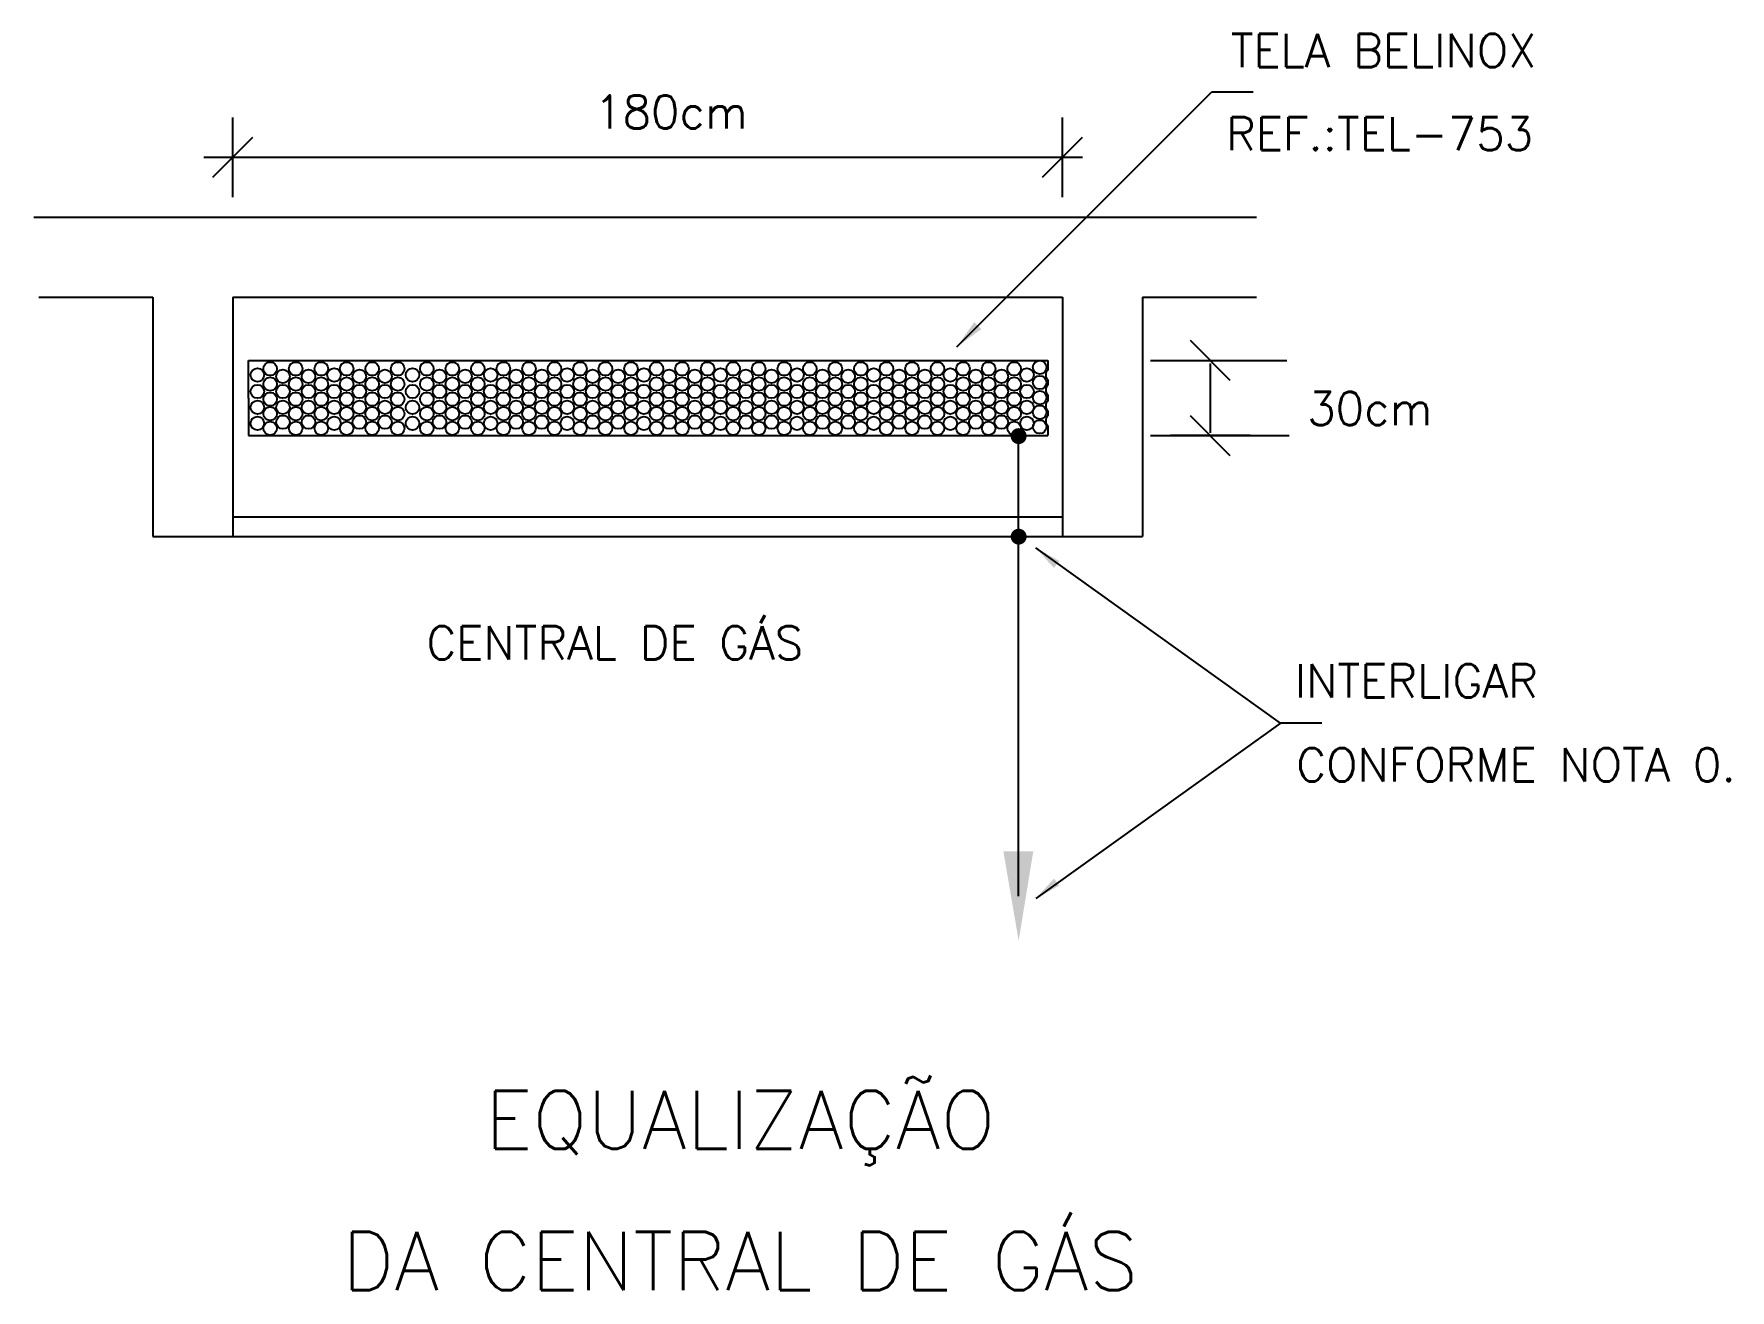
# Model space of a CAD drawing. Header units: millimetres. Extents: x -4732.7 to -4722.5, y -4665.2 to -4657.6.
import ezdxf
from ezdxf.enums import TextEntityAlignment as Align

# ---------------------------------------------------------------- set-up
doc = ezdxf.new("R2010")
doc.units = ezdxf.units.MM
doc.header["$LTSCALE"] = 10
doc.layers.add('Termotécnica', color=7, linetype='Continuous')
doc.styles.add('r140', font='romans.shx')
doc.styles.add('r80', font='romans.shx')

msp = doc.modelspace()

# ---------------------------------------------------------------- linework, layer by layer
at = {"layer": 'Termotécnica', "color": 2}
for p, q in [((-4727.125, -4659.48), (-4725.589, -4657.945)), ((-4725.339, -4657.945), (-4725.589, -4657.945)), ((-4731.489, -4660.504), (-4726.487, -4660.504)), ((-4731.489, -4660.624), (-4726.487, -4660.624)), ((-4725.174, -4661.748), (-4726.649, -4660.692)), ((-4725.174, -4661.748), (-4726.649, -4662.805)), ((-4724.924, -4661.748), (-4725.174, -4661.748))]:
    msp.add_line(p, q, dxfattribs=at)
at = {"layer": 'Termotécnica', "color": 1}
for p, q in [((-4731.489, -4658.578), (-4731.489, -4658.097)), ((-4731.489, -4658.578), (-4731.489, -4658.097)), ((-4726.487, -4658.578), (-4726.487, -4658.097)), ((-4726.487, -4658.578), (-4726.487, -4658.097)), ((-4731.61, -4658.458), (-4731.369, -4658.217)), ((-4731.61, -4658.458), (-4731.369, -4658.217)), ((-4726.608, -4658.458), (-4726.367, -4658.217)), ((-4726.608, -4658.458), (-4726.367, -4658.217)), ((-4731.663, -4658.337), (-4728.774, -4658.337)), ((-4729.256, -4658.337), (-4726.367, -4658.337)), ((-4725.476, -4659.682), (-4725.717, -4659.442)), ((-4731.395, -4659.789), (-4731.395, -4659.562)), ((-4731.395, -4659.562), (-4726.577, -4659.562)), ((-4726.577, -4659.562), (-4726.577, -4659.62)), ((-4725.958, -4659.562), (-4725.136, -4659.562)), ((-4725.597, -4659.581), (-4725.597, -4659.998)), ((-4726.577, -4659.678), (-4726.577, -4659.711)), ((-4731.395, -4659.789), (-4731.395, -4660.015)), ((-4726.577, -4659.77), (-4726.577, -4659.807)), ((-4726.577, -4659.865), (-4726.577, -4659.896)), ((-4726.577, -4659.955), (-4726.577, -4660.015)), ((-4725.476, -4660.136), (-4725.717, -4659.895)), ((-4731.395, -4660.015), (-4726.577, -4660.015)), ((-4726.752, -4662.791), (-4726.752, -4660.015)), ((-4725.958, -4660.015), (-4725.122, -4660.015)), ((-4725.356, -4660.015), (-4725.837, -4660.015))]:
    msp.add_line(p, q, dxfattribs=at)
at = {"layer": 'Termotécnica', "color": 3}
for p, q in [((-4732.688, -4658.698), (-4725.318, -4658.698)), ((-4732.659, -4659.18), (-4731.971, -4659.18)), ((-4731.971, -4659.18), (-4731.971, -4660.624)), ((-4731.489, -4659.18), (-4726.487, -4659.18)), ((-4731.489, -4659.18), (-4731.489, -4660.624)), ((-4726.487, -4659.18), (-4726.487, -4660.624)), ((-4726.006, -4659.18), (-4726.006, -4660.624)), ((-4726.006, -4659.18), (-4725.318, -4659.18)), ((-4731.971, -4660.624), (-4731.489, -4660.624)), ((-4726.487, -4660.624), (-4726.006, -4660.624))]:
    msp.add_line(p, q, dxfattribs=at)
at = {"layer": 'Termotécnica', "color": 4, "const_width": 0.0481}
for points in [[(-4726.776, -4660.018, 1), (-4726.728, -4660.018, 1)], [(-4726.776, -4660.624, 1), (-4726.728, -4660.624, 1)]]:
    msp.add_lwpolyline(points, format="xyb", close=True, dxfattribs=at)
at = {"layer": 'Termotécnica', "color": 1}
for centre in [(-4731.341, -4659.649), (-4731.264, -4659.612), (-4731.187, -4659.658), (-4731.11, -4659.612), (-4731.11, -4659.612), (-4731.033, -4659.658), (-4730.956, -4659.612), (-4730.879, -4659.649), (-4730.879, -4659.649), (-4730.803, -4659.612), (-4730.726, -4659.658), (-4730.649, -4659.612), (-4730.649, -4659.612), (-4730.572, -4659.658), (-4730.495, -4659.612), (-4730.406, -4659.649), (-4730.32, -4659.612), (-4730.243, -4659.658), (-4730.166, -4659.612), (-4730.166, -4659.612), (-4730.089, -4659.658), (-4730.012, -4659.612), (-4729.935, -4659.649), (-4729.935, -4659.649), (-4729.858, -4659.612), (-4729.781, -4659.658), (-4729.704, -4659.612), (-4729.704, -4659.612), (-4729.627, -4659.658), (-4729.55, -4659.612), (-4729.473, -4659.649), (-4729.396, -4659.612), (-4729.32, -4659.658), (-4729.243, -4659.612), (-4729.243, -4659.612), (-4729.166, -4659.658), (-4729.089, -4659.612), (-4729.012, -4659.649), (-4729.012, -4659.649), (-4728.935, -4659.612), (-4728.858, -4659.658), (-4728.781, -4659.612), (-4728.781, -4659.612), (-4728.704, -4659.658), (-4728.627, -4659.612), (-4728.55, -4659.649), (-4728.473, -4659.612), (-4728.396, -4659.658), (-4728.319, -4659.612), (-4728.319, -4659.612), (-4728.242, -4659.658), (-4728.165, -4659.612), (-4728.088, -4659.649), (-4728.088, -4659.649), (-4728.011, -4659.612), (-4727.934, -4659.658), (-4727.857, -4659.612), (-4727.857, -4659.612), (-4727.78, -4659.658), (-4727.703, -4659.612), (-4727.626, -4659.649), (-4727.549, -4659.612), (-4727.472, -4659.658), (-4727.395, -4659.612), (-4727.395, -4659.612), (-4727.318, -4659.658), (-4727.241, -4659.612), (-4727.164, -4659.649), (-4727.164, -4659.649), (-4727.087, -4659.612), (-4727.01, -4659.658), (-4726.933, -4659.612), (-4726.933, -4659.612), (-4726.856, -4659.658), (-4726.779, -4659.612), (-4726.702, -4659.649), (-4726.625, -4659.603), (-4726.625, -4659.603), (-4726.625, -4659.695), (-4726.625, -4659.695), (-4731.341, -4659.749), (-4731.264, -4659.704), (-4731.264, -4659.795), (-4731.187, -4659.749), (-4731.11, -4659.704), (-4731.11, -4659.704), (-4731.11, -4659.795), (-4731.11, -4659.795), (-4731.033, -4659.749), (-4730.956, -4659.704), (-4730.956, -4659.795), (-4730.879, -4659.749), (-4730.879, -4659.749), (-4730.803, -4659.704), (-4730.803, -4659.795), (-4730.726, -4659.749), (-4730.649, -4659.704), (-4730.649, -4659.704), (-4730.649, -4659.795), (-4730.649, -4659.795), (-4730.572, -4659.749), (-4730.495, -4659.704), (-4730.495, -4659.795), (-4730.406, -4659.749), (-4730.32, -4659.704), (-4730.32, -4659.795), (-4730.243, -4659.749), (-4730.166, -4659.704), (-4730.166, -4659.704), (-4730.166, -4659.795), (-4730.166, -4659.795), (-4730.089, -4659.749), (-4730.012, -4659.704), (-4730.012, -4659.795), (-4729.935, -4659.749), (-4729.935, -4659.749), (-4729.858, -4659.704), (-4729.858, -4659.795), (-4729.781, -4659.749), (-4729.704, -4659.704), (-4729.704, -4659.704), (-4729.704, -4659.795), (-4729.704, -4659.795), (-4729.627, -4659.749), (-4729.55, -4659.704), (-4729.55, -4659.795), (-4729.473, -4659.749), (-4729.396, -4659.704), (-4729.396, -4659.795), (-4729.32, -4659.749), (-4729.243, -4659.704), (-4729.243, -4659.704), (-4729.243, -4659.795), (-4729.243, -4659.795), (-4729.166, -4659.749), (-4729.089, -4659.704), (-4729.089, -4659.795), (-4729.012, -4659.749), (-4729.012, -4659.749), (-4728.935, -4659.704), (-4728.935, -4659.795), (-4728.858, -4659.749), (-4728.781, -4659.704), (-4728.781, -4659.704), (-4728.781, -4659.795), (-4728.781, -4659.795), (-4728.704, -4659.749), (-4728.627, -4659.704), (-4728.627, -4659.795), (-4728.55, -4659.749), (-4728.473, -4659.704), (-4728.473, -4659.795), (-4728.396, -4659.749), (-4728.319, -4659.704), (-4728.319, -4659.704), (-4728.319, -4659.795), (-4728.319, -4659.795), (-4728.242, -4659.749), (-4728.165, -4659.704), (-4728.165, -4659.795), (-4728.088, -4659.749), (-4728.088, -4659.749), (-4728.011, -4659.704), (-4728.011, -4659.795), (-4727.934, -4659.749), (-4727.857, -4659.704), (-4727.857, -4659.704), (-4727.857, -4659.795), (-4727.857, -4659.795), (-4727.78, -4659.749), (-4727.703, -4659.704), (-4727.703, -4659.795), (-4727.626, -4659.749), (-4727.549, -4659.704), (-4727.549, -4659.795), (-4727.472, -4659.749), (-4727.395, -4659.704), (-4727.395, -4659.704), (-4727.395, -4659.795), (-4727.395, -4659.795), (-4727.318, -4659.749), (-4727.241, -4659.704), (-4727.241, -4659.795), (-4727.164, -4659.749), (-4727.164, -4659.749), (-4727.087, -4659.704), (-4727.087, -4659.795), (-4727.01, -4659.749), (-4726.933, -4659.704), (-4726.933, -4659.704), (-4726.933, -4659.795), (-4726.933, -4659.795), (-4726.856, -4659.749), (-4726.779, -4659.704), (-4726.779, -4659.795), (-4726.702, -4659.749), (-4726.625, -4659.786), (-4726.625, -4659.786), (-4731.341, -4659.845), (-4731.264, -4659.883), (-4731.187, -4659.845), (-4731.11, -4659.883), (-4731.11, -4659.883), (-4731.033, -4659.845), (-4730.956, -4659.883), (-4730.879, -4659.845), (-4730.879, -4659.845), (-4730.803, -4659.883), (-4730.726, -4659.845), (-4730.649, -4659.883), (-4730.649, -4659.883), (-4730.572, -4659.845), (-4730.495, -4659.883), (-4730.406, -4659.845), (-4730.32, -4659.883), (-4730.243, -4659.845), (-4730.166, -4659.883), (-4730.166, -4659.883), (-4730.089, -4659.845), (-4730.012, -4659.883), (-4729.935, -4659.845), (-4729.935, -4659.845), (-4729.858, -4659.883), (-4729.781, -4659.845), (-4729.704, -4659.883), (-4729.704, -4659.883), (-4729.627, -4659.845), (-4729.55, -4659.883), (-4729.473, -4659.845), (-4729.396, -4659.883), (-4729.32, -4659.845), (-4729.243, -4659.883), (-4729.243, -4659.883), (-4729.166, -4659.845), (-4729.089, -4659.883), (-4729.012, -4659.845), (-4729.012, -4659.845), (-4728.935, -4659.883), (-4728.858, -4659.845), (-4728.781, -4659.883), (-4728.781, -4659.883), (-4728.704, -4659.845), (-4728.627, -4659.883), (-4728.55, -4659.845), (-4728.473, -4659.883), (-4728.396, -4659.845), (-4728.319, -4659.883), (-4728.319, -4659.883), (-4728.242, -4659.845), (-4728.165, -4659.883), (-4728.088, -4659.845), (-4728.088, -4659.845), (-4728.011, -4659.883), (-4727.934, -4659.845), (-4727.857, -4659.883), (-4727.857, -4659.883), (-4727.78, -4659.845), (-4727.703, -4659.883), (-4727.626, -4659.845), (-4727.549, -4659.883), (-4727.472, -4659.845), (-4727.395, -4659.883), (-4727.395, -4659.883), (-4727.318, -4659.845), (-4727.241, -4659.883), (-4727.164, -4659.845), (-4727.164, -4659.845), (-4727.087, -4659.883), (-4727.01, -4659.845), (-4726.933, -4659.883), (-4726.933, -4659.883), (-4726.856, -4659.845), (-4726.779, -4659.883), (-4726.702, -4659.845), (-4726.625, -4659.874), (-4726.625, -4659.874), (-4731.341, -4659.941), (-4731.264, -4659.971), (-4731.187, -4659.934), (-4731.11, -4659.971), (-4731.11, -4659.971), (-4731.033, -4659.934), (-4730.956, -4659.971), (-4730.879, -4659.941), (-4730.879, -4659.941), (-4730.803, -4659.971), (-4730.726, -4659.934), (-4730.649, -4659.971), (-4730.649, -4659.971), (-4730.572, -4659.934), (-4730.495, -4659.971), (-4730.406, -4659.941), (-4730.32, -4659.971), (-4730.243, -4659.934), (-4730.166, -4659.971), (-4730.166, -4659.971), (-4730.089, -4659.934), (-4730.012, -4659.971), (-4729.935, -4659.941), (-4729.935, -4659.941), (-4729.858, -4659.971), (-4729.781, -4659.934), (-4729.704, -4659.971), (-4729.704, -4659.971), (-4729.627, -4659.934), (-4729.55, -4659.971), (-4729.473, -4659.941), (-4729.396, -4659.971), (-4729.32, -4659.934), (-4729.243, -4659.971), (-4729.243, -4659.971), (-4729.166, -4659.934), (-4729.089, -4659.971), (-4729.012, -4659.941), (-4729.012, -4659.941), (-4728.935, -4659.971), (-4728.858, -4659.934), (-4728.781, -4659.971), (-4728.781, -4659.971), (-4728.704, -4659.934), (-4728.627, -4659.971), (-4728.55, -4659.941), (-4728.473, -4659.971), (-4728.396, -4659.934), (-4728.319, -4659.971), (-4728.319, -4659.971), (-4728.242, -4659.934), (-4728.165, -4659.971), (-4728.088, -4659.941), (-4728.088, -4659.941), (-4728.011, -4659.971), (-4727.934, -4659.934), (-4727.857, -4659.971), (-4727.857, -4659.971), (-4727.78, -4659.934), (-4727.703, -4659.971), (-4727.626, -4659.941), (-4727.549, -4659.971), (-4727.472, -4659.934), (-4727.395, -4659.971), (-4727.395, -4659.971), (-4727.318, -4659.934), (-4727.241, -4659.971), (-4727.164, -4659.941), (-4727.164, -4659.941), (-4727.087, -4659.971), (-4727.01, -4659.934), (-4726.933, -4659.971), (-4726.933, -4659.971), (-4726.856, -4659.934), (-4726.779, -4659.971), (-4726.702, -4659.941), (-4726.625, -4659.962), (-4726.625, -4659.962)]:
    msp.add_circle(centre, 0.0408, dxfattribs=at)
for centre in [(-4726.548, -4659.649), (-4726.548, -4659.74), (-4726.548, -4659.836), (-4726.548, -4659.925)]:
    msp.add_arc(centre, 0.0408, 134.0722, 225.9278, dxfattribs=at)
at = {"layer": 'Termotécnica', "color": 2}
for points in [[(-4727.02, -4659.331), (-4726.977, -4659.373), (-4727.125, -4659.48)], [(-4726.507, -4660.77), (-4726.539, -4660.812), (-4726.649, -4660.692)], [(-4726.844, -4662.521), (-4726.664, -4662.521), (-4726.752, -4663.06)], [(-4726.813, -4662.611), (-4726.693, -4662.611), (-4726.752, -4662.97)], [(-4726.507, -4662.727), (-4726.539, -4662.685), (-4726.649, -4662.805)]]:
    msp.add_solid(points, dxfattribs=at)

# ---------------------------------------------------------------- texts
at = {"layer": 'Termotécnica', "color": 2, "style": 'r80'}
for s, p in [('TELA BELINOX ', (-4725.473, -4657.794)), ('REF.:TEL-753', (-4725.502, -4658.295)), ('CENTRAL DE GÁS', (-4730.322, -4661.364)), ('INTERLIGAR ', (-4725.087, -4661.593)), ('CONFORME NOTA 0.', (-4725.078, -4662.099))]:
    msp.add_text(s, height=0.2, dxfattribs=at).set_placement(p)
msp.add_text('180cm', height=0.2, dxfattribs=at).set_placement((-4728.848, -4658.064), align=Align.MIDDLE)
msp.add_text('30cm', height=0.2, dxfattribs=at).set_placement((-4724.635, -4659.851), align=Align.MIDDLE_CENTER)
at = {"layer": 'Termotécnica', "color": 5, "style": 'r140'}
for s, p in [(' EQUALIZAÇÃO ', (-4728.43, -4664.419)), ('DA CENTRAL DE GÁS', (-4728.43, -4665.27))]:
    msp.add_text(s, height=0.35, dxfattribs=at).set_placement(p, align=Align.BOTTOM_CENTER)

doc.saveas('drawing.dxf')
